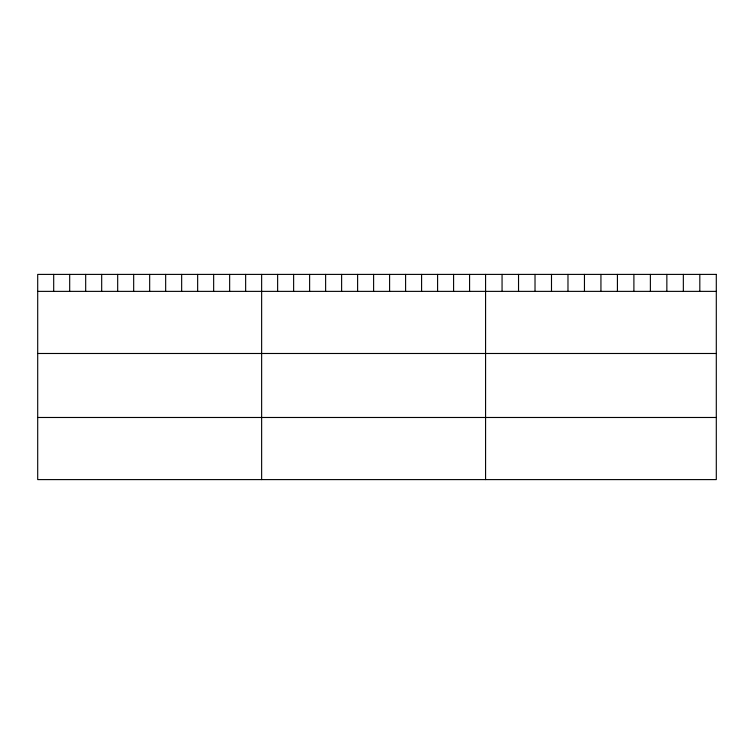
<?xml version="1.0" encoding="UTF-8"?>
<svg xmlns="http://www.w3.org/2000/svg" width="754" height="754" viewBox="0 0 754 754"><rect width="100%" height="100%" fill="white"/><g stroke="black" fill="none" stroke-linecap="round" stroke-linejoin="round"><path stroke-width="1.13" d="M37.7 291.374L716.3 291.374M37.7 353.485L716.3 353.485M37.7 417.48L716.3 417.48M699.816 274.399L699.816 291.374M683.341 274.399L683.341 291.374M666.856 274.399L666.856 291.374M650.382 274.399L650.382 291.374M633.897 274.399L633.897 291.374M617.422 274.399L617.422 291.374M600.938 274.399L600.938 291.374M584.454 274.399L584.454 291.374M567.979 274.399L567.979 291.374M551.494 274.399L551.494 291.374M535.02 274.399L535.02 291.374M518.535 274.399L518.535 291.374M502.06 274.399L502.06 291.374M485.576 274.399L485.576 479.601M469.582 274.399L469.582 291.374M453.588 274.399L453.588 291.374M437.593 274.399L437.593 291.374M421.59 274.399L421.59 291.374M405.595 274.399L405.595 291.374M389.601 274.399L389.601 291.374M373.607 274.399L373.607 291.374M357.613 274.399L357.613 291.374M341.619 274.399L341.619 291.374M325.624 274.399L325.624 291.374M309.621 274.399L309.621 291.374M293.626 274.399L293.626 291.374M277.632 274.399L277.632 291.374M261.638 274.399L261.638 479.601M245.644 274.399L245.644 291.374M229.65 274.399L229.65 291.374M213.655 274.399L213.655 291.374M197.652 274.399L197.652 291.374M181.657 274.399L181.657 291.374M165.663 274.399L165.663 291.374M149.669 274.399L149.669 291.374M133.675 274.399L133.675 291.374M117.681 274.399L117.681 291.374M101.686 274.399L101.686 291.374M85.683 274.399L85.683 291.374M69.688 274.399L69.688 291.374M53.694 274.399L53.694 291.374M716.3 274.399L37.7 274.399L37.7 479.601L716.3 479.601L716.3 274.399"/></g></svg>
